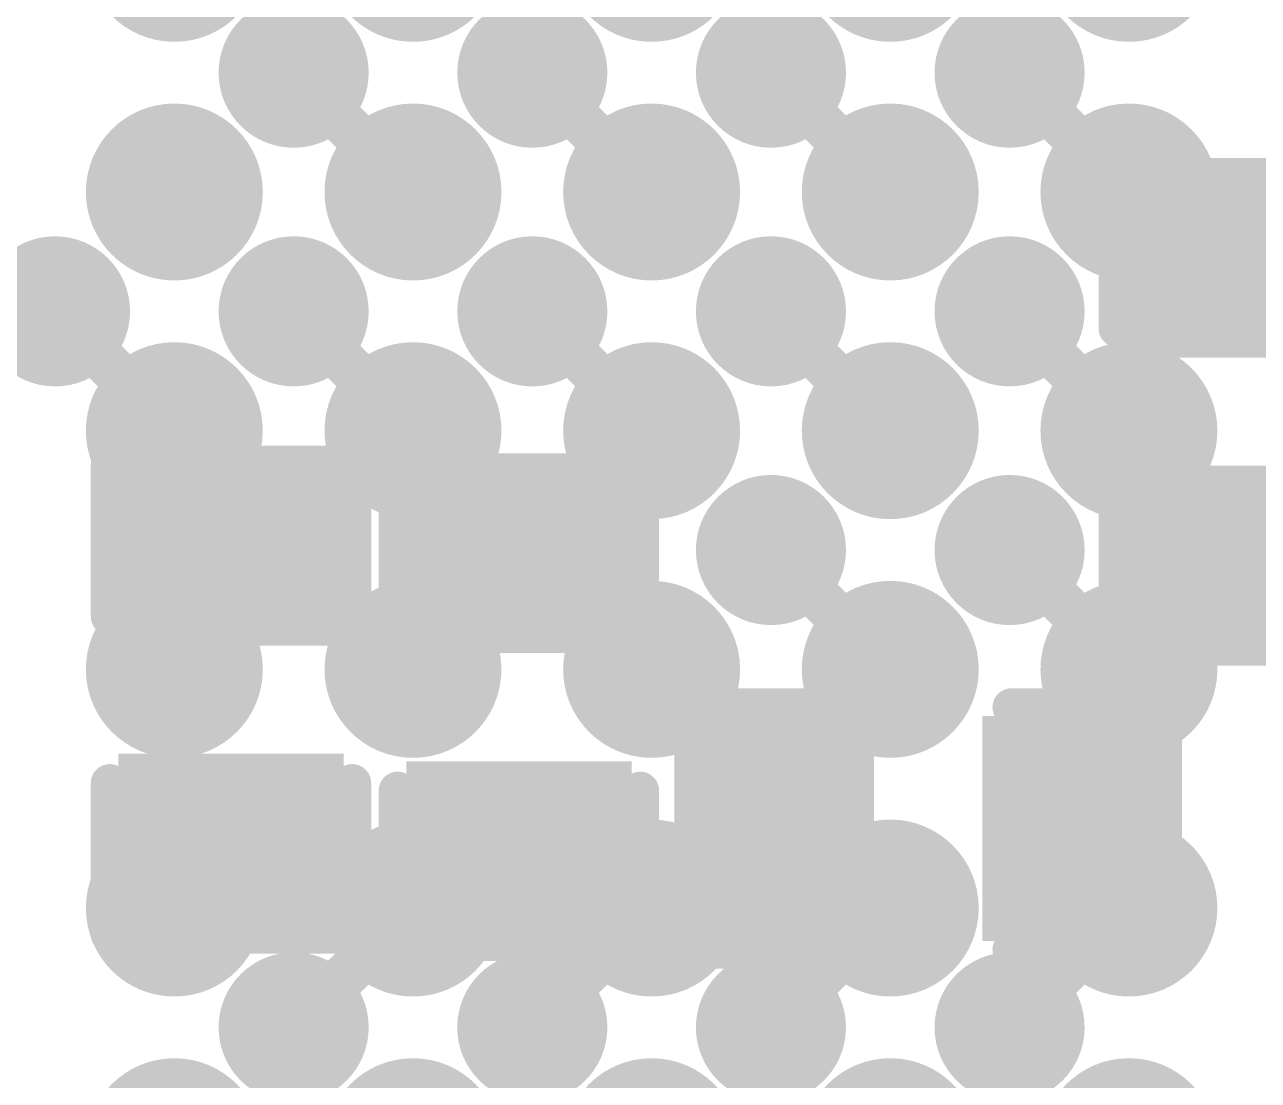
# Model space of a CAD drawing. Header units: inches. Extents: x 0 to 5376, y 0 to 5416.
# Drawn here: x 11.183 to 15.318, y 176.016 to 179.554 of the extents above; entities that cross this region are included whole.
import ezdxf

# ---------------------------------------------------------------- set-up
doc = ezdxf.new("R2010")
doc.units = ezdxf.units.IN
for name, color, linetype in [('Bottom Layer', 5, 'Continuous'), ('Bottom Overlay', 54, 'Continuous'), ('Bottom Paste', 16, 'Continuous'), ('Bottom Solder', 6, 'Continuous'), ('Layer 1', 16, 'Continuous'), ('Layer 2', 76, 'Continuous'), ('Top Layer', 1, 'Continuous'), ('Top Paste', 8, 'Continuous'), ('Top Solder', 216, 'Continuous'), ('Via Holes', 16, 'Continuous')]:
    doc.layers.add(name, color=color, linetype=linetype)

msp = doc.modelspace()

# ---------------------------------------------------------------- hatches: boundary and pattern name
at = {"layer": 'Bottom Layer'}
h = msp.add_hatch(color=5, dxfattribs=at)
edge = h.paths.add_edge_path()
edge.add_arc((12.0846, 179.3934), 0.15, 0, 360)
h = msp.add_hatch(color=5, dxfattribs=at)
edge = h.paths.add_edge_path()
edge.add_arc((12.8846, 179.3934), 0.15, 0, 360)
h = msp.add_hatch(color=5, dxfattribs=at)
edge = h.paths.add_edge_path()
edge.add_arc((13.6846, 179.3934), 0.15, 0, 360)
h = msp.add_hatch(color=5, dxfattribs=at)
edge = h.paths.add_edge_path()
edge.add_arc((14.4846, 179.3934), 0.15, 0, 360)
for points in [[(14.9353, 178.9555), (15.5703, 178.9555), (15.5703, 178.4983), (14.9353, 178.4983)], [(14.9353, 178.0157), (15.5703, 178.0157), (15.5703, 177.5585), (14.9353, 177.5585)], [(11.5571, 177.9903), (12.1921, 177.9903), (12.1921, 177.5331), (11.5571, 177.5331)], [(12.5223, 177.9649), (13.1573, 177.9649), (13.1573, 177.5077), (12.5223, 177.5077)], [(13.5129, 176.5425), (13.5129, 177.1775), (13.9701, 177.1775), (13.9701, 176.5425)], [(14.4527, 176.5425), (14.4527, 177.1775), (14.9099, 177.1775), (14.9099, 176.5425)], [(11.5571, 177.0505), (12.1921, 177.0505), (12.1921, 176.5933), (11.5571, 176.5933)], [(12.5223, 177.0251), (13.1573, 177.0251), (13.1573, 176.5679), (12.5223, 176.5679)]]:
    msp.add_hatch(color=5, dxfattribs=at).paths.add_polyline_path(points)
h = msp.add_hatch(color=5, dxfattribs=at)
edge = h.paths.add_edge_path()
edge.add_arc((11.2846, 178.5934), 0.15, 0, 360)
h = msp.add_hatch(color=5, dxfattribs=at)
edge = h.paths.add_edge_path()
edge.add_arc((12.0846, 178.5934), 0.15, 0, 360)
h = msp.add_hatch(color=5, dxfattribs=at)
edge = h.paths.add_edge_path()
edge.add_arc((12.8846, 178.5934), 0.15, 0, 360)
h = msp.add_hatch(color=5, dxfattribs=at)
edge = h.paths.add_edge_path()
edge.add_arc((13.6846, 178.5934), 0.15, 0, 360)
h = msp.add_hatch(color=5, dxfattribs=at)
edge = h.paths.add_edge_path()
edge.add_arc((14.4846, 178.5934), 0.15, 0, 360)
h = msp.add_hatch(color=5, dxfattribs=at)
edge = h.paths.add_edge_path()
edge.add_arc((13.6846, 177.7934), 0.15, 0, 360)
h = msp.add_hatch(color=5, dxfattribs=at)
edge = h.paths.add_edge_path()
edge.add_arc((14.4846, 177.7934), 0.15, 0, 360)
h = msp.add_hatch(color=5, dxfattribs=at)
edge = h.paths.add_edge_path()
edge.add_arc((12.0846, 176.1934), 0.15, 0, 360)
h = msp.add_hatch(color=5, dxfattribs=at)
edge = h.paths.add_edge_path()
edge.add_arc((12.8846, 176.1934), 0.15, 0, 360)
h = msp.add_hatch(color=5, dxfattribs=at)
edge = h.paths.add_edge_path()
edge.add_arc((13.6846, 176.1934), 0.15, 0, 360)
h = msp.add_hatch(color=5, dxfattribs=at)
edge = h.paths.add_edge_path()
edge.add_arc((14.4846, 176.1934), 0.15, 0, 360)
at = {"layer": 'Bottom Paste'}
for points in [[(14.9353, 178.9555), (15.5703, 178.9555), (15.5703, 178.4983), (14.9353, 178.4983)], [(14.9353, 178.0157), (15.5703, 178.0157), (15.5703, 177.5585), (14.9353, 177.5585)], [(11.5571, 177.9903), (12.1921, 177.9903), (12.1921, 177.5331), (11.5571, 177.5331)], [(12.5223, 177.9649), (13.1573, 177.9649), (13.1573, 177.5077), (12.5223, 177.5077)], [(13.5129, 176.5425), (13.5129, 177.1775), (13.9701, 177.1775), (13.9701, 176.5425)], [(14.4527, 176.5425), (14.4527, 177.1775), (14.9099, 177.1775), (14.9099, 176.5425)], [(11.5571, 177.0505), (12.1921, 177.0505), (12.1921, 176.5933), (11.5571, 176.5933)], [(12.5223, 177.0251), (13.1573, 177.0251), (13.1573, 176.5679), (12.5223, 176.5679)]]:
    msp.add_hatch(color=16, dxfattribs=at).paths.add_polyline_path(points)
at = {"layer": 'Bottom Solder'}
h = msp.add_hatch(color=6, dxfattribs=at)
edge = h.paths.add_edge_path()
edge.add_arc((12.0846, 179.3934), 0.2516, 0, 360)
h = msp.add_hatch(color=6, dxfattribs=at)
edge = h.paths.add_edge_path()
edge.add_arc((12.8846, 179.3934), 0.2516, 0, 360)
h = msp.add_hatch(color=6, dxfattribs=at)
edge = h.paths.add_edge_path()
edge.add_arc((13.6846, 179.3934), 0.2516, 0, 360)
h = msp.add_hatch(color=6, dxfattribs=at)
edge = h.paths.add_edge_path()
edge.add_arc((14.4846, 179.3934), 0.2516, 0, 360)
for points in [[(14.8753, 179.0155), (15.6303, 179.0155), (15.6303, 178.4383), (14.8753, 178.4383)], [(14.8753, 178.0757), (15.6303, 178.0757), (15.6303, 177.4985), (14.8753, 177.4985)], [(11.4971, 178.0503), (12.2521, 178.0503), (12.2521, 177.4731), (11.4971, 177.4731)], [(12.4623, 178.0249), (13.2173, 178.0249), (13.2173, 177.4477), (12.4623, 177.4477)], [(13.4529, 176.4825), (13.4529, 177.2375), (14.0301, 177.2375), (14.0301, 176.4825)], [(14.3927, 176.4825), (14.3927, 177.2375), (14.9699, 177.2375), (14.9699, 176.4825)], [(11.4971, 177.1105), (12.2521, 177.1105), (12.2521, 176.5333), (11.4971, 176.5333)], [(12.4623, 177.0851), (13.2173, 177.0851), (13.2173, 176.5079), (12.4623, 176.5079)]]:
    msp.add_hatch(color=6, dxfattribs=at).paths.add_polyline_path(points)
h = msp.add_hatch(color=6, dxfattribs=at)
edge = h.paths.add_edge_path()
edge.add_arc((11.2846, 178.5934), 0.2516, 0, 360)
h = msp.add_hatch(color=6, dxfattribs=at)
edge = h.paths.add_edge_path()
edge.add_arc((12.0846, 178.5934), 0.2516, 0, 360)
h = msp.add_hatch(color=6, dxfattribs=at)
edge = h.paths.add_edge_path()
edge.add_arc((12.8846, 178.5934), 0.2516, 0, 360)
h = msp.add_hatch(color=6, dxfattribs=at)
edge = h.paths.add_edge_path()
edge.add_arc((13.6846, 178.5934), 0.2516, 0, 360)
h = msp.add_hatch(color=6, dxfattribs=at)
edge = h.paths.add_edge_path()
edge.add_arc((14.4846, 178.5934), 0.2516, 0, 360)
h = msp.add_hatch(color=6, dxfattribs=at)
edge = h.paths.add_edge_path()
edge.add_arc((13.6846, 177.7934), 0.2516, 0, 360)
h = msp.add_hatch(color=6, dxfattribs=at)
edge = h.paths.add_edge_path()
edge.add_arc((14.4846, 177.7934), 0.2516, 0, 360)
h = msp.add_hatch(color=6, dxfattribs=at)
edge = h.paths.add_edge_path()
edge.add_arc((12.0846, 176.1934), 0.2516, 0, 360)
h = msp.add_hatch(color=6, dxfattribs=at)
edge = h.paths.add_edge_path()
edge.add_arc((12.8846, 176.1934), 0.2516, 0, 360)
h = msp.add_hatch(color=6, dxfattribs=at)
edge = h.paths.add_edge_path()
edge.add_arc((13.6846, 176.1934), 0.2516, 0, 360)
h = msp.add_hatch(color=6, dxfattribs=at)
edge = h.paths.add_edge_path()
edge.add_arc((14.4846, 176.1934), 0.2516, 0, 360)
at = {"layer": 'Layer 1'}
h = msp.add_hatch(color=16, dxfattribs=at)
edge = h.paths.add_edge_path()
edge.add_arc((12.0846, 179.3934), 0.15, 0, 360)
h = msp.add_hatch(color=16, dxfattribs=at)
edge = h.paths.add_edge_path()
edge.add_arc((12.8846, 179.3934), 0.15, 0, 360)
h = msp.add_hatch(color=16, dxfattribs=at)
edge = h.paths.add_edge_path()
edge.add_arc((13.6846, 179.3934), 0.15, 0, 360)
h = msp.add_hatch(color=16, dxfattribs=at)
edge = h.paths.add_edge_path()
edge.add_arc((14.4846, 179.3934), 0.15, 0, 360)
h = msp.add_hatch(color=16, dxfattribs=at)
edge = h.paths.add_edge_path()
edge.add_arc((11.2846, 178.5934), 0.15, 0, 360)
h = msp.add_hatch(color=16, dxfattribs=at)
edge = h.paths.add_edge_path()
edge.add_arc((12.0846, 178.5934), 0.15, 0, 360)
h = msp.add_hatch(color=16, dxfattribs=at)
edge = h.paths.add_edge_path()
edge.add_arc((12.8846, 178.5934), 0.15, 0, 360)
h = msp.add_hatch(color=16, dxfattribs=at)
edge = h.paths.add_edge_path()
edge.add_arc((13.6846, 178.5934), 0.15, 0, 360)
h = msp.add_hatch(color=16, dxfattribs=at)
edge = h.paths.add_edge_path()
edge.add_arc((14.4846, 178.5934), 0.15, 0, 360)
h = msp.add_hatch(color=16, dxfattribs=at)
edge = h.paths.add_edge_path()
edge.add_arc((13.6846, 177.7934), 0.15, 0, 360)
h = msp.add_hatch(color=16, dxfattribs=at)
edge = h.paths.add_edge_path()
edge.add_arc((14.4846, 177.7934), 0.15, 0, 360)
h = msp.add_hatch(color=16, dxfattribs=at)
edge = h.paths.add_edge_path()
edge.add_arc((12.0846, 176.1934), 0.15, 0, 360)
h = msp.add_hatch(color=16, dxfattribs=at)
edge = h.paths.add_edge_path()
edge.add_arc((12.8846, 176.1934), 0.15, 0, 360)
h = msp.add_hatch(color=16, dxfattribs=at)
edge = h.paths.add_edge_path()
edge.add_arc((13.6846, 176.1934), 0.15, 0, 360)
h = msp.add_hatch(color=16, dxfattribs=at)
edge = h.paths.add_edge_path()
edge.add_arc((14.4846, 176.1934), 0.15, 0, 360)
at = {"layer": 'Layer 2'}
h = msp.add_hatch(color=76, dxfattribs=at)
edge = h.paths.add_edge_path()
edge.add_arc((12.0846, 179.3934), 0.15, 0, 360)
h = msp.add_hatch(color=76, dxfattribs=at)
edge = h.paths.add_edge_path()
edge.add_arc((12.8846, 179.3934), 0.15, 0, 360)
h = msp.add_hatch(color=76, dxfattribs=at)
edge = h.paths.add_edge_path()
edge.add_arc((13.6846, 179.3934), 0.15, 0, 360)
h = msp.add_hatch(color=76, dxfattribs=at)
edge = h.paths.add_edge_path()
edge.add_arc((14.4846, 179.3934), 0.15, 0, 360)
h = msp.add_hatch(color=76, dxfattribs=at)
edge = h.paths.add_edge_path()
edge.add_arc((11.2846, 178.5934), 0.15, 0, 360)
h = msp.add_hatch(color=76, dxfattribs=at)
edge = h.paths.add_edge_path()
edge.add_arc((12.0846, 178.5934), 0.15, 0, 360)
h = msp.add_hatch(color=76, dxfattribs=at)
edge = h.paths.add_edge_path()
edge.add_arc((12.8846, 178.5934), 0.15, 0, 360)
h = msp.add_hatch(color=76, dxfattribs=at)
edge = h.paths.add_edge_path()
edge.add_arc((13.6846, 178.5934), 0.15, 0, 360)
h = msp.add_hatch(color=76, dxfattribs=at)
edge = h.paths.add_edge_path()
edge.add_arc((14.4846, 178.5934), 0.15, 0, 360)
h = msp.add_hatch(color=76, dxfattribs=at)
edge = h.paths.add_edge_path()
edge.add_arc((13.6846, 177.7934), 0.15, 0, 360)
h = msp.add_hatch(color=76, dxfattribs=at)
edge = h.paths.add_edge_path()
edge.add_arc((14.4846, 177.7934), 0.15, 0, 360)
h = msp.add_hatch(color=76, dxfattribs=at)
edge = h.paths.add_edge_path()
edge.add_arc((12.0846, 176.1934), 0.15, 0, 360)
h = msp.add_hatch(color=76, dxfattribs=at)
edge = h.paths.add_edge_path()
edge.add_arc((12.8846, 176.1934), 0.15, 0, 360)
h = msp.add_hatch(color=76, dxfattribs=at)
edge = h.paths.add_edge_path()
edge.add_arc((13.6846, 176.1934), 0.15, 0, 360)
h = msp.add_hatch(color=76, dxfattribs=at)
edge = h.paths.add_edge_path()
edge.add_arc((14.4846, 176.1934), 0.15, 0, 360)
at = {"layer": 'Top Layer'}
h = msp.add_hatch(color=1, dxfattribs=at)
edge = h.paths.add_edge_path()
edge.add_arc((12.0846, 179.3934), 0.15, 0, 360)
h = msp.add_hatch(color=1, dxfattribs=at)
edge = h.paths.add_edge_path()
edge.add_arc((12.8846, 179.3934), 0.15, 0, 360)
h = msp.add_hatch(color=1, dxfattribs=at)
edge = h.paths.add_edge_path()
edge.add_arc((13.6846, 179.3934), 0.15, 0, 360)
h = msp.add_hatch(color=1, dxfattribs=at)
edge = h.paths.add_edge_path()
edge.add_arc((14.4846, 179.3934), 0.15, 0, 360)
h = msp.add_hatch(color=1, dxfattribs=at)
edge = h.paths.add_edge_path()
edge.add_arc((11.6846, 178.9934), 0.195, 0, 360)
h = msp.add_hatch(color=1, dxfattribs=at)
edge = h.paths.add_edge_path()
edge.add_arc((12.4846, 178.9934), 0.195, 0, 360)
h = msp.add_hatch(color=1, dxfattribs=at)
edge = h.paths.add_edge_path()
edge.add_arc((13.2846, 178.9934), 0.195, 0, 360)
h = msp.add_hatch(color=1, dxfattribs=at)
edge = h.paths.add_edge_path()
edge.add_arc((14.0846, 178.9934), 0.195, 0, 360)
h = msp.add_hatch(color=1, dxfattribs=at)
edge = h.paths.add_edge_path()
edge.add_arc((14.8846, 178.9934), 0.195, 0, 360)
h = msp.add_hatch(color=1, dxfattribs=at)
edge = h.paths.add_edge_path()
edge.add_arc((11.2846, 178.5934), 0.15, 0, 360)
h = msp.add_hatch(color=1, dxfattribs=at)
edge = h.paths.add_edge_path()
edge.add_arc((12.0846, 178.5934), 0.15, 0, 360)
h = msp.add_hatch(color=1, dxfattribs=at)
edge = h.paths.add_edge_path()
edge.add_arc((12.8846, 178.5934), 0.15, 0, 360)
h = msp.add_hatch(color=1, dxfattribs=at)
edge = h.paths.add_edge_path()
edge.add_arc((13.6846, 178.5934), 0.15, 0, 360)
h = msp.add_hatch(color=1, dxfattribs=at)
edge = h.paths.add_edge_path()
edge.add_arc((14.4846, 178.5934), 0.15, 0, 360)
h = msp.add_hatch(color=1, dxfattribs=at)
edge = h.paths.add_edge_path()
edge.add_arc((11.6846, 178.1934), 0.195, 0, 360)
h = msp.add_hatch(color=1, dxfattribs=at)
edge = h.paths.add_edge_path()
edge.add_arc((12.4846, 178.1934), 0.195, 0, 360)
h = msp.add_hatch(color=1, dxfattribs=at)
edge = h.paths.add_edge_path()
edge.add_arc((13.2846, 178.1934), 0.195, 0, 360)
h = msp.add_hatch(color=1, dxfattribs=at)
edge = h.paths.add_edge_path()
edge.add_arc((14.0846, 178.1934), 0.195, 0, 360)
h = msp.add_hatch(color=1, dxfattribs=at)
edge = h.paths.add_edge_path()
edge.add_arc((14.8846, 178.1934), 0.195, 0, 360)
h = msp.add_hatch(color=1, dxfattribs=at)
edge = h.paths.add_edge_path()
edge.add_arc((13.6846, 177.7934), 0.15, 0, 360)
h = msp.add_hatch(color=1, dxfattribs=at)
edge = h.paths.add_edge_path()
edge.add_arc((14.4846, 177.7934), 0.15, 0, 360)
h = msp.add_hatch(color=1, dxfattribs=at)
edge = h.paths.add_edge_path()
edge.add_arc((11.6846, 177.3934), 0.195, 0, 360)
h = msp.add_hatch(color=1, dxfattribs=at)
edge = h.paths.add_edge_path()
edge.add_arc((12.4846, 177.3934), 0.195, 0, 360)
h = msp.add_hatch(color=1, dxfattribs=at)
edge = h.paths.add_edge_path()
edge.add_arc((13.2846, 177.3934), 0.195, 0, 360)
h = msp.add_hatch(color=1, dxfattribs=at)
edge = h.paths.add_edge_path()
edge.add_arc((14.0846, 177.3934), 0.195, 0, 360)
h = msp.add_hatch(color=1, dxfattribs=at)
edge = h.paths.add_edge_path()
edge.add_arc((14.8846, 177.3934), 0.195, 0, 360)
h = msp.add_hatch(color=1, dxfattribs=at)
edge = h.paths.add_edge_path()
edge.add_arc((11.6846, 176.5934), 0.195, 0, 360)
h = msp.add_hatch(color=1, dxfattribs=at)
edge = h.paths.add_edge_path()
edge.add_arc((12.4846, 176.5934), 0.195, 0, 360)
h = msp.add_hatch(color=1, dxfattribs=at)
edge = h.paths.add_edge_path()
edge.add_arc((13.2846, 176.5934), 0.195, 0, 360)
h = msp.add_hatch(color=1, dxfattribs=at)
edge = h.paths.add_edge_path()
edge.add_arc((14.0846, 176.5934), 0.195, 0, 360)
h = msp.add_hatch(color=1, dxfattribs=at)
edge = h.paths.add_edge_path()
edge.add_arc((14.8846, 176.5934), 0.195, 0, 360)
h = msp.add_hatch(color=1, dxfattribs=at)
edge = h.paths.add_edge_path()
edge.add_arc((12.0846, 176.1934), 0.15, 0, 360)
h = msp.add_hatch(color=1, dxfattribs=at)
edge = h.paths.add_edge_path()
edge.add_arc((12.8846, 176.1934), 0.15, 0, 360)
h = msp.add_hatch(color=1, dxfattribs=at)
edge = h.paths.add_edge_path()
edge.add_arc((13.6846, 176.1934), 0.15, 0, 360)
h = msp.add_hatch(color=1, dxfattribs=at)
edge = h.paths.add_edge_path()
edge.add_arc((14.4846, 176.1934), 0.15, 0, 360)
at = {"layer": 'Top Paste'}
h = msp.add_hatch(color=8, dxfattribs=at)
edge = h.paths.add_edge_path()
edge.add_arc((11.6846, 178.9934), 0.195, 0, 360)
h = msp.add_hatch(color=8, dxfattribs=at)
edge = h.paths.add_edge_path()
edge.add_arc((12.4846, 178.9934), 0.195, 0, 360)
h = msp.add_hatch(color=8, dxfattribs=at)
edge = h.paths.add_edge_path()
edge.add_arc((13.2846, 178.9934), 0.195, 0, 360)
h = msp.add_hatch(color=8, dxfattribs=at)
edge = h.paths.add_edge_path()
edge.add_arc((14.0846, 178.9934), 0.195, 0, 360)
h = msp.add_hatch(color=8, dxfattribs=at)
edge = h.paths.add_edge_path()
edge.add_arc((14.8846, 178.9934), 0.195, 0, 360)
h = msp.add_hatch(color=8, dxfattribs=at)
edge = h.paths.add_edge_path()
edge.add_arc((11.6846, 178.1934), 0.195, 0, 360)
h = msp.add_hatch(color=8, dxfattribs=at)
edge = h.paths.add_edge_path()
edge.add_arc((12.4846, 178.1934), 0.195, 0, 360)
h = msp.add_hatch(color=8, dxfattribs=at)
edge = h.paths.add_edge_path()
edge.add_arc((13.2846, 178.1934), 0.195, 0, 360)
h = msp.add_hatch(color=8, dxfattribs=at)
edge = h.paths.add_edge_path()
edge.add_arc((14.0846, 178.1934), 0.195, 0, 360)
h = msp.add_hatch(color=8, dxfattribs=at)
edge = h.paths.add_edge_path()
edge.add_arc((14.8846, 178.1934), 0.195, 0, 360)
h = msp.add_hatch(color=8, dxfattribs=at)
edge = h.paths.add_edge_path()
edge.add_arc((11.6846, 177.3934), 0.195, 0, 360)
h = msp.add_hatch(color=8, dxfattribs=at)
edge = h.paths.add_edge_path()
edge.add_arc((12.4846, 177.3934), 0.195, 0, 360)
h = msp.add_hatch(color=8, dxfattribs=at)
edge = h.paths.add_edge_path()
edge.add_arc((13.2846, 177.3934), 0.195, 0, 360)
h = msp.add_hatch(color=8, dxfattribs=at)
edge = h.paths.add_edge_path()
edge.add_arc((14.0846, 177.3934), 0.195, 0, 360)
h = msp.add_hatch(color=8, dxfattribs=at)
edge = h.paths.add_edge_path()
edge.add_arc((14.8846, 177.3934), 0.195, 0, 360)
h = msp.add_hatch(color=8, dxfattribs=at)
edge = h.paths.add_edge_path()
edge.add_arc((11.6846, 176.5934), 0.195, 0, 360)
h = msp.add_hatch(color=8, dxfattribs=at)
edge = h.paths.add_edge_path()
edge.add_arc((12.4846, 176.5934), 0.195, 0, 360)
h = msp.add_hatch(color=8, dxfattribs=at)
edge = h.paths.add_edge_path()
edge.add_arc((13.2846, 176.5934), 0.195, 0, 360)
h = msp.add_hatch(color=8, dxfattribs=at)
edge = h.paths.add_edge_path()
edge.add_arc((14.0846, 176.5934), 0.195, 0, 360)
h = msp.add_hatch(color=8, dxfattribs=at)
edge = h.paths.add_edge_path()
edge.add_arc((14.8846, 176.5934), 0.195, 0, 360)
at = {"layer": 'Top Solder'}
h = msp.add_hatch(color=216, dxfattribs=at)
edge = h.paths.add_edge_path()
edge.add_arc((11.6846, 179.7934), 0.2966, 0, 360)
h = msp.add_hatch(color=216, dxfattribs=at)
edge = h.paths.add_edge_path()
edge.add_arc((12.4846, 179.7934), 0.2966, 0, 360)
h = msp.add_hatch(color=216, dxfattribs=at)
edge = h.paths.add_edge_path()
edge.add_arc((13.2846, 179.7934), 0.2966, 0, 360)
h = msp.add_hatch(color=216, dxfattribs=at)
edge = h.paths.add_edge_path()
edge.add_arc((14.0846, 179.7934), 0.2966, 0, 360)
h = msp.add_hatch(color=216, dxfattribs=at)
edge = h.paths.add_edge_path()
edge.add_arc((14.8846, 179.7934), 0.2966, 0, 360)
h = msp.add_hatch(color=216, dxfattribs=at)
edge = h.paths.add_edge_path()
edge.add_arc((12.0846, 179.3934), 0.2516, 0, 360)
h = msp.add_hatch(color=216, dxfattribs=at)
edge = h.paths.add_edge_path()
edge.add_arc((12.8846, 179.3934), 0.2516, 0, 360)
h = msp.add_hatch(color=216, dxfattribs=at)
edge = h.paths.add_edge_path()
edge.add_arc((13.6846, 179.3934), 0.2516, 0, 360)
h = msp.add_hatch(color=216, dxfattribs=at)
edge = h.paths.add_edge_path()
edge.add_arc((14.4846, 179.3934), 0.2516, 0, 360)
h = msp.add_hatch(color=216, dxfattribs=at)
edge = h.paths.add_edge_path()
edge.add_arc((11.6846, 178.9934), 0.2966, 0, 360)
h = msp.add_hatch(color=216, dxfattribs=at)
edge = h.paths.add_edge_path()
edge.add_arc((12.4846, 178.9934), 0.2966, 0, 360)
h = msp.add_hatch(color=216, dxfattribs=at)
edge = h.paths.add_edge_path()
edge.add_arc((13.2846, 178.9934), 0.2966, 0, 360)
h = msp.add_hatch(color=216, dxfattribs=at)
edge = h.paths.add_edge_path()
edge.add_arc((14.0846, 178.9934), 0.2966, 0, 360)
h = msp.add_hatch(color=216, dxfattribs=at)
edge = h.paths.add_edge_path()
edge.add_arc((14.8846, 178.9934), 0.2966, 0, 360)
h = msp.add_hatch(color=216, dxfattribs=at)
edge = h.paths.add_edge_path()
edge.add_arc((11.2846, 178.5934), 0.2516, 0, 360)
h = msp.add_hatch(color=216, dxfattribs=at)
edge = h.paths.add_edge_path()
edge.add_arc((12.0846, 178.5934), 0.2516, 0, 360)
h = msp.add_hatch(color=216, dxfattribs=at)
edge = h.paths.add_edge_path()
edge.add_arc((12.8846, 178.5934), 0.2516, 0, 360)
h = msp.add_hatch(color=216, dxfattribs=at)
edge = h.paths.add_edge_path()
edge.add_arc((13.6846, 178.5934), 0.2516, 0, 360)
h = msp.add_hatch(color=216, dxfattribs=at)
edge = h.paths.add_edge_path()
edge.add_arc((14.4846, 178.5934), 0.2516, 0, 360)
h = msp.add_hatch(color=216, dxfattribs=at)
edge = h.paths.add_edge_path()
edge.add_arc((11.6846, 178.1934), 0.2966, 0, 360)
h = msp.add_hatch(color=216, dxfattribs=at)
edge = h.paths.add_edge_path()
edge.add_arc((12.4846, 178.1934), 0.2966, 0, 360)
h = msp.add_hatch(color=216, dxfattribs=at)
edge = h.paths.add_edge_path()
edge.add_arc((13.2846, 178.1934), 0.2966, 0, 360)
h = msp.add_hatch(color=216, dxfattribs=at)
edge = h.paths.add_edge_path()
edge.add_arc((14.0846, 178.1934), 0.2966, 0, 360)
h = msp.add_hatch(color=216, dxfattribs=at)
edge = h.paths.add_edge_path()
edge.add_arc((14.8846, 178.1934), 0.2966, 0, 360)
h = msp.add_hatch(color=216, dxfattribs=at)
edge = h.paths.add_edge_path()
edge.add_arc((13.6846, 177.7934), 0.2516, 0, 360)
h = msp.add_hatch(color=216, dxfattribs=at)
edge = h.paths.add_edge_path()
edge.add_arc((14.4846, 177.7934), 0.2516, 0, 360)
h = msp.add_hatch(color=216, dxfattribs=at)
edge = h.paths.add_edge_path()
edge.add_arc((11.6846, 177.3934), 0.2966, 0, 360)
h = msp.add_hatch(color=216, dxfattribs=at)
edge = h.paths.add_edge_path()
edge.add_arc((12.4846, 177.3934), 0.2966, 0, 360)
h = msp.add_hatch(color=216, dxfattribs=at)
edge = h.paths.add_edge_path()
edge.add_arc((13.2846, 177.3934), 0.2966, 0, 360)
h = msp.add_hatch(color=216, dxfattribs=at)
edge = h.paths.add_edge_path()
edge.add_arc((14.0846, 177.3934), 0.2966, 0, 360)
h = msp.add_hatch(color=216, dxfattribs=at)
edge = h.paths.add_edge_path()
edge.add_arc((14.8846, 177.3934), 0.2966, 0, 360)
h = msp.add_hatch(color=216, dxfattribs=at)
edge = h.paths.add_edge_path()
edge.add_arc((11.6846, 176.5934), 0.2966, 0, 360)
h = msp.add_hatch(color=216, dxfattribs=at)
edge = h.paths.add_edge_path()
edge.add_arc((12.4846, 176.5934), 0.2966, 0, 360)
h = msp.add_hatch(color=216, dxfattribs=at)
edge = h.paths.add_edge_path()
edge.add_arc((13.2846, 176.5934), 0.2966, 0, 360)
h = msp.add_hatch(color=216, dxfattribs=at)
edge = h.paths.add_edge_path()
edge.add_arc((14.0846, 176.5934), 0.2966, 0, 360)
h = msp.add_hatch(color=216, dxfattribs=at)
edge = h.paths.add_edge_path()
edge.add_arc((14.8846, 176.5934), 0.2966, 0, 360)
h = msp.add_hatch(color=216, dxfattribs=at)
edge = h.paths.add_edge_path()
edge.add_arc((12.0846, 176.1934), 0.2516, 0, 360)
h = msp.add_hatch(color=216, dxfattribs=at)
edge = h.paths.add_edge_path()
edge.add_arc((12.8846, 176.1934), 0.2516, 0, 360)
h = msp.add_hatch(color=216, dxfattribs=at)
edge = h.paths.add_edge_path()
edge.add_arc((13.6846, 176.1934), 0.2516, 0, 360)
h = msp.add_hatch(color=216, dxfattribs=at)
edge = h.paths.add_edge_path()
edge.add_arc((14.4846, 176.1934), 0.2516, 0, 360)
h = msp.add_hatch(color=216, dxfattribs=at)
edge = h.paths.add_edge_path()
edge.add_arc((11.6846, 175.7934), 0.2966, 0, 360)
h = msp.add_hatch(color=216, dxfattribs=at)
edge = h.paths.add_edge_path()
edge.add_arc((12.4846, 175.7934), 0.2966, 0, 360)
h = msp.add_hatch(color=216, dxfattribs=at)
edge = h.paths.add_edge_path()
edge.add_arc((13.2846, 175.7934), 0.2966, 0, 360)
h = msp.add_hatch(color=216, dxfattribs=at)
edge = h.paths.add_edge_path()
edge.add_arc((14.0846, 175.7934), 0.2966, 0, 360)
h = msp.add_hatch(color=216, dxfattribs=at)
edge = h.paths.add_edge_path()
edge.add_arc((14.8846, 175.7934), 0.2966, 0, 360)
at = {"layer": 'Via Holes'}
h = msp.add_hatch(color=7, dxfattribs=at)
edge = h.paths.add_edge_path()
edge.add_arc((12.0846, 179.3934), 0.1, 0, 360)
h = msp.add_hatch(color=7, dxfattribs=at)
edge = h.paths.add_edge_path()
edge.add_arc((12.8846, 179.3934), 0.1, 0, 360)
h = msp.add_hatch(color=7, dxfattribs=at)
edge = h.paths.add_edge_path()
edge.add_arc((13.6846, 179.3934), 0.1, 0, 360)
h = msp.add_hatch(color=7, dxfattribs=at)
edge = h.paths.add_edge_path()
edge.add_arc((14.4846, 179.3934), 0.1, 0, 360)
h = msp.add_hatch(color=7, dxfattribs=at)
edge = h.paths.add_edge_path()
edge.add_arc((11.2846, 178.5934), 0.1, 0, 360)
h = msp.add_hatch(color=7, dxfattribs=at)
edge = h.paths.add_edge_path()
edge.add_arc((12.0846, 178.5934), 0.1, 0, 360)
h = msp.add_hatch(color=7, dxfattribs=at)
edge = h.paths.add_edge_path()
edge.add_arc((12.8846, 178.5934), 0.1, 0, 360)
h = msp.add_hatch(color=7, dxfattribs=at)
edge = h.paths.add_edge_path()
edge.add_arc((13.6846, 178.5934), 0.1, 0, 360)
h = msp.add_hatch(color=7, dxfattribs=at)
edge = h.paths.add_edge_path()
edge.add_arc((14.4846, 178.5934), 0.1, 0, 360)
h = msp.add_hatch(color=7, dxfattribs=at)
edge = h.paths.add_edge_path()
edge.add_arc((13.6846, 177.7934), 0.1, 0, 360)
h = msp.add_hatch(color=7, dxfattribs=at)
edge = h.paths.add_edge_path()
edge.add_arc((14.4846, 177.7934), 0.1, 0, 360)
h = msp.add_hatch(color=7, dxfattribs=at)
edge = h.paths.add_edge_path()
edge.add_arc((12.0846, 176.1934), 0.1, 0, 360)
h = msp.add_hatch(color=7, dxfattribs=at)
edge = h.paths.add_edge_path()
edge.add_arc((12.8846, 176.1934), 0.1, 0, 360)
h = msp.add_hatch(color=7, dxfattribs=at)
edge = h.paths.add_edge_path()
edge.add_arc((13.6846, 176.1934), 0.1, 0, 360)
h = msp.add_hatch(color=7, dxfattribs=at)
edge = h.paths.add_edge_path()
edge.add_arc((14.4846, 176.1934), 0.1, 0, 360)

# ---------------------------------------------------------------- linework, layer by layer
at = {"layer": 'Bottom Overlay', "const_width": 0.127}
for points in [[(14.8464, 179.0444), (15.6592, 179.0444)], [(14.8464, 178.5364), (14.8464, 179.0444)], [(11.4682, 178.0792), (12.281, 178.0792)], [(11.4682, 177.5712), (11.4682, 178.0792)], [(12.281, 177.5712), (12.281, 178.0792)], [(12.4334, 178.0538), (13.2462, 178.0538)], [(12.4334, 177.5458), (12.4334, 178.0538)], [(13.2462, 177.5458), (13.2462, 178.0538)], [(14.8464, 177.4696), (14.8464, 177.9776)], [(14.8464, 177.4696), (15.6592, 177.4696)], [(13.424, 176.4536), (13.424, 177.2664)], [(13.424, 177.2664), (13.932, 177.2664)], [(14.4908, 177.2664), (14.9988, 177.2664)], [(14.9988, 176.4536), (14.9988, 177.2664)], [(11.4682, 176.5044), (11.4682, 177.0124)], [(12.281, 176.5044), (12.281, 177.0124)], [(12.4334, 176.479), (12.4334, 176.987)], [(13.2462, 176.479), (13.2462, 176.987)], [(11.4682, 176.5044), (12.281, 176.5044)], [(12.4334, 176.479), (13.2462, 176.479)], [(13.424, 176.4536), (13.932, 176.4536)], [(14.4908, 176.4536), (14.9988, 176.4536)]]:
    msp.add_lwpolyline(points, dxfattribs=at)
at = {"layer": 'Bottom Overlay', "const_width": 0.0635}
for points in [[(14.8146, 179.0444, 1), (14.8781, 179.0444, 1)], [(14.8146, 179.0444, 1), (14.8781, 179.0444, 1)], [(14.8146, 178.5364, 1), (14.8781, 178.5364, 1)], [(11.4364, 178.0792, 1), (11.4999, 178.0792, 1)], [(11.4364, 178.0792, 1), (11.4999, 178.0792, 1)], [(12.2492, 178.0792, 1), (12.3127, 178.0792, 1)], [(12.2492, 178.0792, 1), (12.3127, 178.0792, 1)], [(12.4016, 178.0538, 1), (12.4651, 178.0538, 1)], [(12.4016, 178.0538, 1), (12.4651, 178.0538, 1)], [(13.2144, 178.0538, 1), (13.2779, 178.0538, 1)], [(13.2144, 178.0538, 1), (13.2779, 178.0538, 1)], [(14.8146, 177.9776, 1), (14.8781, 177.9776, 1)], [(11.4364, 177.5712, 1), (11.4999, 177.5712, 1)], [(12.2492, 177.5712, 1), (12.3127, 177.5712, 1)], [(12.4016, 177.5458, 1), (12.4651, 177.5458, 1)], [(13.2144, 177.5458, 1), (13.2779, 177.5458, 1)], [(14.8146, 177.4696, 1), (14.8781, 177.4696, 1)], [(14.8146, 177.4696, 1), (14.8781, 177.4696, 1)], [(13.3922, 177.2664, 1), (13.4557, 177.2664, 1)], [(13.3922, 177.2664, 1), (13.4557, 177.2664, 1)], [(13.9002, 177.2664, 1), (13.9637, 177.2664, 1)], [(14.459, 177.2664, 1), (14.5225, 177.2664, 1)], [(14.967, 177.2664, 1), (15.0305, 177.2664, 1)], [(14.967, 177.2664, 1), (15.0305, 177.2664, 1)], [(11.4364, 177.0124, 1), (11.4999, 177.0124, 1)], [(12.2492, 177.0124, 1), (12.3127, 177.0124, 1)], [(12.4016, 176.987, 1), (12.4651, 176.987, 1)], [(13.2144, 176.987, 1), (13.2779, 176.987, 1)], [(11.4364, 176.5044, 1), (11.4999, 176.5044, 1)], [(11.4364, 176.5044, 1), (11.4999, 176.5044, 1)], [(12.2492, 176.5044, 1), (12.3127, 176.5044, 1)], [(12.2492, 176.5044, 1), (12.3127, 176.5044, 1)], [(12.4016, 176.479, 1), (12.4651, 176.479, 1)], [(12.4016, 176.479, 1), (12.4651, 176.479, 1)], [(13.2144, 176.479, 1), (13.2779, 176.479, 1)], [(13.2144, 176.479, 1), (13.2779, 176.479, 1)], [(13.3922, 176.4536, 1), (13.4557, 176.4536, 1)], [(13.3922, 176.4536, 1), (13.4557, 176.4536, 1)], [(13.9002, 176.4536, 1), (13.9637, 176.4536, 1)], [(14.459, 176.4536, 1), (14.5225, 176.4536, 1)], [(14.967, 176.4536, 1), (15.0305, 176.4536, 1)], [(14.967, 176.4536, 1), (15.0305, 176.4536, 1)]]:
    msp.add_lwpolyline(points, format="xyb", close=True, dxfattribs=at)
at = {"layer": 'Top Layer', "const_width": 0.1524}
for points in [[(12.0846, 179.3934), (12.4846, 178.9934)], [(12.8846, 179.3934), (13.2846, 178.9934)], [(13.6846, 179.3934), (14.0846, 178.9934)], [(14.4846, 179.3934), (14.8846, 178.9934)], [(11.2846, 178.5934), (11.6846, 178.1934)], [(12.0846, 178.5934), (12.4846, 178.1934)], [(12.8846, 178.5934), (13.2846, 178.1934)], [(13.6846, 178.5934), (14.0846, 178.1934)], [(14.4846, 178.5934), (14.8846, 178.1934)], [(13.6846, 177.7934), (14.0846, 177.3934)], [(14.4846, 177.7934), (14.8846, 177.3934)], [(12.0846, 176.1934), (12.4846, 176.5934)], [(12.8846, 176.1934), (13.2846, 176.5934)], [(13.6846, 176.1934), (14.0846, 176.5934)], [(14.4846, 176.1934), (14.8846, 176.5934)]]:
    msp.add_lwpolyline(points, dxfattribs=at)
at = {"layer": 'Top Layer', "const_width": 0.0762}
for points in [[(12.0465, 179.3934, 1), (12.1227, 179.3934, 1)], [(12.8465, 179.3934, 1), (12.9227, 179.3934, 1)], [(13.6465, 179.3934, 1), (13.7227, 179.3934, 1)], [(14.4465, 179.3934, 1), (14.5227, 179.3934, 1)], [(12.4465, 178.9934, 1), (12.5227, 178.9934, 1)], [(13.2465, 178.9934, 1), (13.3227, 178.9934, 1)], [(14.0465, 178.9934, 1), (14.1227, 178.9934, 1)], [(14.8465, 178.9934, 1), (14.9227, 178.9934, 1)], [(11.2465, 178.5934, 1), (11.3227, 178.5934, 1)], [(12.0465, 178.5934, 1), (12.1227, 178.5934, 1)], [(12.8465, 178.5934, 1), (12.9227, 178.5934, 1)], [(13.6465, 178.5934, 1), (13.7227, 178.5934, 1)], [(14.4465, 178.5934, 1), (14.5227, 178.5934, 1)], [(11.6465, 178.1934, 1), (11.7227, 178.1934, 1)], [(12.4465, 178.1934, 1), (12.5227, 178.1934, 1)], [(13.2465, 178.1934, 1), (13.3227, 178.1934, 1)], [(14.0465, 178.1934, 1), (14.1227, 178.1934, 1)], [(14.8465, 178.1934, 1), (14.9227, 178.1934, 1)], [(13.6465, 177.7934, 1), (13.7227, 177.7934, 1)], [(14.4465, 177.7934, 1), (14.5227, 177.7934, 1)], [(14.0465, 177.3934, 1), (14.1227, 177.3934, 1)], [(14.8465, 177.3934, 1), (14.9227, 177.3934, 1)], [(12.4465, 176.5934, 1), (12.5227, 176.5934, 1)], [(13.2465, 176.5934, 1), (13.3227, 176.5934, 1)], [(14.0465, 176.5934, 1), (14.1227, 176.5934, 1)], [(14.8465, 176.5934, 1), (14.9227, 176.5934, 1)], [(12.0465, 176.1934, 1), (12.1227, 176.1934, 1)], [(12.8465, 176.1934, 1), (12.9227, 176.1934, 1)], [(13.6465, 176.1934, 1), (13.7227, 176.1934, 1)], [(14.4465, 176.1934, 1), (14.5227, 176.1934, 1)]]:
    msp.add_lwpolyline(points, format="xyb", close=True, dxfattribs=at)

doc.saveas('drawing.dxf')
